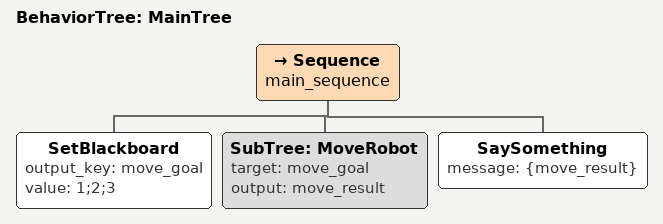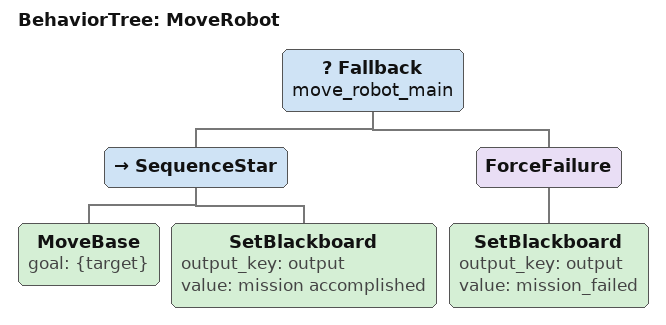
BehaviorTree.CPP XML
<root main_tree_to_execute="MainTree">

  <BehaviorTree ID="MainTree">
	<Sequence name="main_sequence">
	  <SetBlackboard output_key="move_goal" value="1;2;3"/>
	  <!-- pass "move_goal" as target argument -->
	  <SubTree ID="MoveRobot" target="move_goal" output="move_result"/>
	  <!-- pass "move_result" as message -->
	  <SaySomething message="{move_result}"/>
	</Sequence>
  </BehaviorTree>

  <BehaviorTree ID="MoveRobot">
	<Fallback name="move_robot_main">
	  <SequenceStar>
		<MoveBase goal="{target}"/>
		<SetBlackboard output_key="output" value="mission accomplished"/>
	  </SequenceStar>
	  <ForceFailure>
		<SetBlackboard output_key="output" value="mission_failed"/>
	  </ForceFailure>
	</Fallback>
  </BehaviorTree>

</root>
